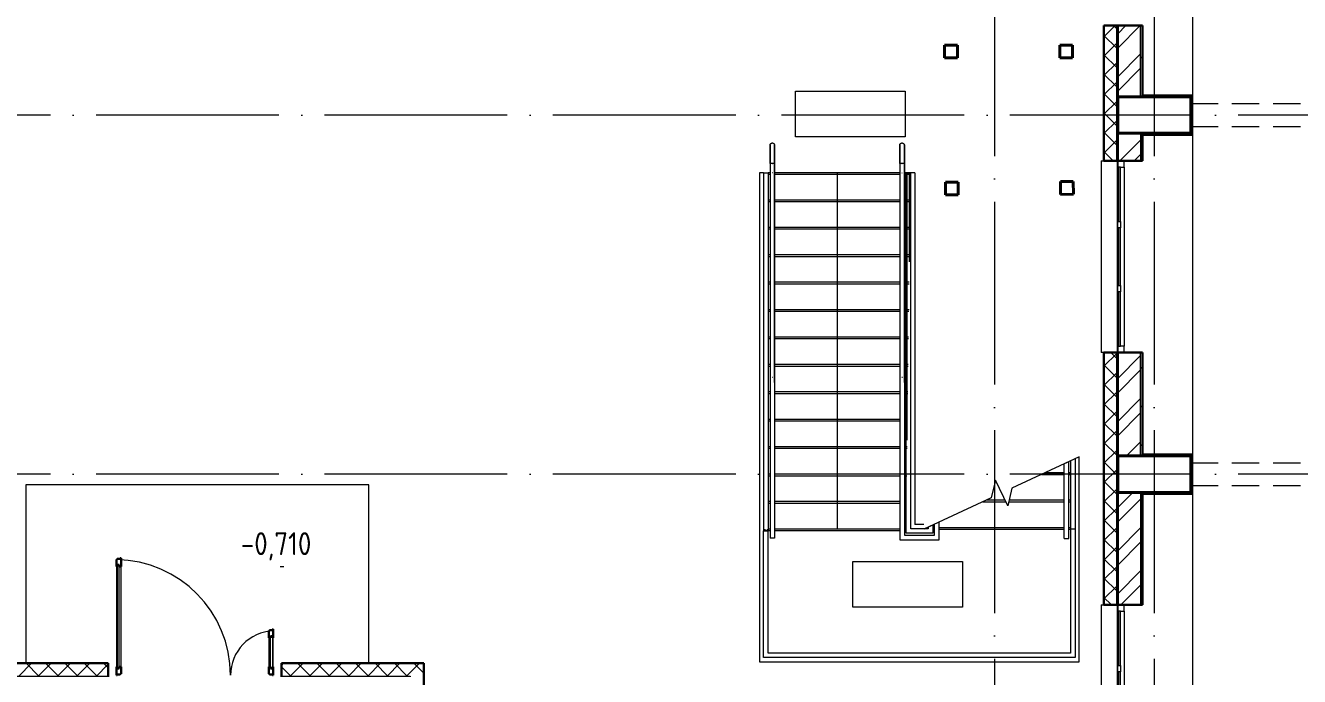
# Model space of a CAD drawing. Header units: millimetres. Extents: x -21010 to 105841, y -18351 to 135084.
# Drawn here: x 7408 to 21352, y 13630 to 20755 of the extents above; entities that cross this region are included whole.
import ezdxf

# ---------------------------------------------------------------- set-up
doc = ezdxf.new("R2010")
doc.units = ezdxf.units.MM
doc.linetypes.add('ADSK_Линия сетки', pattern=[2500, 2000, -250, 0, -250])
doc.linetypes.add('ADSK_Сверху', pattern=[450, 300, -150])
for name, color, linetype, lineweight in [('_ Окна', 7, 'Continuous', 9), ('Двери', 7, 'Continuous', 9), ('Лестницы', 7, 'Continuous', 9), ('Линии', 7, 'Continuous', 9), ('Несущие колонны', 7, 'Continuous', 9), ('Ограждение', 7, 'Continuous', 9), ('Окна', 7, 'Continuous', 9), ('Оси', 7, 'Continuous', 9), ('Отметки', 7, 'Continuous', 9), ('Перекрытие', 7, 'Continuous', 18), ('Стены внутренние', 7, 'Continuous', 18), ('Стены наружные', 7, 'Continuous', 18), ('Стены штриховка', 7, 'Continuous', 13), ('Узлы', 7, 'Continuous', 18)]:
    doc.layers.add(name, color=color, linetype=linetype, lineweight=lineweight)
doc.layers.add('Двери открывание', color=7, linetype='Continuous', lineweight=9, true_color=0xc0c0c0)
doc.styles.add('GOST Common_3', font='GOST_Common.ttf', dxfattribs={"height": 3.5})

# ---------------------------------------------------------------- blocks, each defined once
blk = doc.blocks.new('1 этаж 21082025')
at = {"layer": '_ Окна', "lineweight": 18}
for p, q in [((25100, -24200), (25100, -24270)), ((25170, -24270), (25170, -24200)), ((25100, -24270), (25110, -24270)), ((25130, -24270), (25170, -24270)), ((25110, -26230), (25100, -26230)), ((25100, -26230), (25100, -26300)), ((25170, -26230), (25130, -26230)), ((25170, -26300), (25170, -26230)), ((25100, -29060), (25100, -29130)), ((25100, -29130), (25110, -29130)), ((25130, -29130), (25170, -29130)), ((25170, -29130), (25170, -29060))]:
    blk.add_line(p, q, dxfattribs=at)
at = {"layer": '_ Окна'}
for p, q in [((25130, -24270), (25110, -24270)), ((25110, -24270), (25110, -24865)), ((25130, -24865), (25130, -24270)), ((25110, -24865), (25130, -24865)), ((25130, -24935), (25110, -24935)), ((25110, -24935), (25110, -25565)), ((25130, -25565), (25130, -24935)), ((25110, -25565), (25130, -25565)), ((25130, -25635), (25110, -25635)), ((25110, -25635), (25110, -26230)), ((25130, -26230), (25130, -25635)), ((25110, -26230), (25130, -26230)), ((25130, -29130), (25110, -29130)), ((25110, -29130), (25110, -29725)), ((25130, -29725), (25130, -29130)), ((25110, -29725), (25130, -29725)), ((25130, -29795), (25110, -29795)), ((25110, -29795), (25110, -30425)), ((25130, -30425), (25130, -29795))]:
    blk.add_line(p, q, dxfattribs=at)
at = {"layer": 'Двери', "lineweight": 30}
for p, q in [((14150, -28566), (14142, -28566)), ((14142, -28566), (14142, -28642)), ((14184, -28557), (14150, -28557)), ((14150, -28557), (14150, -28566)), ((14192, -28548), (14184, -28548)), ((14184, -28548), (14184, -28557)), ((14192, -28642), (14192, -28548)), ((14151, -28642), (14142, -28642)), ((14151, -28624), (14151, -28642)), ((14172, -28624), (14151, -28624)), ((14172, -28642), (14172, -28624)), ((14192, -28642), (14172, -28642)), ((15816, -29346), (15808, -29346)), ((15808, -29346), (15808, -29422)), ((15850, -29337), (15816, -29337)), ((15816, -29337), (15816, -29346)), ((15828, -29422), (15828, -29404)), ((15828, -29404), (15849, -29404)), ((15849, -29404), (15849, -29422)), ((15858, -29328), (15850, -29328)), ((15850, -29328), (15850, -29337)), ((15858, -29422), (15858, -29328)), ((15808, -29422), (15828, -29422)), ((15849, -29422), (15858, -29422)), ((14142, -29738), (14142, -29832)), ((14151, -29738), (14142, -29738)), ((14142, -29832), (14150, -29832)), ((14150, -29832), (14150, -29823)), ((14150, -29823), (14184, -29823)), ((14151, -29756), (14151, -29738)), ((14172, -29756), (14151, -29756)), ((14172, -29738), (14172, -29756)), ((14192, -29738), (14172, -29738)), ((14184, -29823), (14184, -29814)), ((14184, -29814), (14192, -29814)), ((14192, -29814), (14192, -29738)), ((15808, -29738), (15808, -29814)), ((15808, -29738), (15828, -29738)), ((15808, -29814), (15816, -29814)), ((15816, -29814), (15816, -29823)), ((15816, -29823), (15850, -29823)), ((15828, -29738), (15828, -29756)), ((15828, -29756), (15849, -29756)), ((15849, -29738), (15858, -29738)), ((15849, -29756), (15849, -29738)), ((15850, -29823), (15850, -29832)), ((15850, -29832), (15858, -29832)), ((15858, -29832), (15858, -29738))]:
    blk.add_line(p, q, dxfattribs=at)
at = {"layer": 'Двери'}
for p, q in [((14142, -28642), (14142, -29738)), ((14151, -28624), (14151, -29756)), ((14172, -28624), (14151, -28624)), ((14172, -29756), (14172, -28624)), ((14192, -29738), (14192, -28642)), ((15828, -29756), (15828, -29404)), ((15828, -29404), (15849, -29404)), ((15849, -29404), (15849, -29756)), ((15808, -29422), (15808, -29738)), ((15858, -29738), (15858, -29422)), ((14151, -29756), (14172, -29756)), ((15849, -29756), (15828, -29756))]:
    blk.add_line(p, q, dxfattribs=at)
at = {"layer": 'Двери открывание'}
for centre, radius, start, end in [((14124, -29832), 1266, 0, 89.1853), ((15876, -29832), 486, 92.1226, 180)]:
    blk.add_arc(centre, radius, start, end, dxfattribs=at)
at = {"layer": 'Лестницы'}
for p, q in [((21225, -24331), (21180, -24331)), ((21180, -24331), (21180, -28555)), ((21295, -24331), (21275, -24331)), ((21295, -24351), (21275, -24351)), ((22715, -24331), (21345, -24331)), ((22715, -24351), (21345, -24351)), ((22830, -24331), (22765, -24331)), ((22830, -24351), (22765, -24351)), ((22880, -24331), (22830, -24331)), ((22830, -24331), (22830, -24631)), ((22880, -24331), (22880, -28183)), ((21295, -24631), (21275, -24631)), ((21295, -24651), (21275, -24651)), ((22715, -24631), (21345, -24631)), ((22715, -24651), (21345, -24651)), ((22830, -24631), (22765, -24631)), ((22830, -24651), (22765, -24651)), ((22830, -24631), (22830, -24721)), ((21295, -24931), (21275, -24931)), ((21295, -24951), (21275, -24951)), ((22715, -24931), (21345, -24931)), ((22715, -24951), (21345, -24951)), ((22827, -24931), (22765, -24931)), ((22827, -24951), (22765, -24951)), ((21295, -25231), (21275, -25231)), ((22715, -25231), (21345, -25231)), ((22823, -25231), (22765, -25231)), ((21295, -25251), (21275, -25251)), ((22715, -25251), (21345, -25251)), ((22823, -25251), (22765, -25251)), ((21295, -25531), (21275, -25531)), ((21295, -25551), (21275, -25551)), ((22715, -25531), (21345, -25531)), ((22715, -25551), (21345, -25551)), ((22819, -25531), (22765, -25531)), ((22819, -25551), (22765, -25551)), ((21295, -25831), (21275, -25831)), ((21295, -25851), (21275, -25851)), ((22715, -25831), (21345, -25831)), ((22715, -25851), (21345, -25851)), ((22816, -25831), (22765, -25831)), ((22815, -25851), (22765, -25851)), ((21295, -26131), (21275, -26131)), ((21295, -26151), (21275, -26151)), ((22715, -26131), (21345, -26131)), ((22715, -26151), (21345, -26151)), ((22812, -26131), (22765, -26131)), ((22811, -26151), (22765, -26151)), ((21295, -26431), (21275, -26431)), ((21295, -26451), (21275, -26451)), ((22715, -26431), (21345, -26431)), ((22715, -26451), (21345, -26451)), ((22808, -26431), (22765, -26431)), ((22807, -26451), (22765, -26451)), ((21295, -26731), (21275, -26731)), ((21295, -26751), (21275, -26751)), ((22715, -26731), (21345, -26731)), ((22715, -26751), (21345, -26751)), ((22804, -26731), (22765, -26731)), ((22804, -26751), (22765, -26751)), ((21295, -27031), (21275, -27031)), ((22715, -27031), (21345, -27031)), ((22800, -27031), (22765, -27031)), ((21295, -27051), (21275, -27051)), ((22715, -27051), (21345, -27051)), ((22800, -27051), (22765, -27051)), ((21295, -27331), (21275, -27331)), ((21295, -27351), (21275, -27351)), ((22715, -27331), (21345, -27331)), ((22715, -27351), (21345, -27351)), ((22796, -27331), (22765, -27331)), ((22796, -27351), (22765, -27351)), ((24680, -27440), (23943, -27784)), ((24680, -28209), (24680, -27440)), ((21295, -27631), (21275, -27631)), ((21295, -27651), (21275, -27651)), ((22715, -27631), (21345, -27631)), ((22715, -27651), (21345, -27651)), ((22793, -27631), (22765, -27631)), ((22792, -27651), (22765, -27651)), ((23764, -27695), (23717, -27890)), ((23896, -27978), (23764, -27695)), ((24267, -27633), (24515, -27633)), ((24309, -27613), (24515, -27613)), ((24565, -27613), (24585, -27613)), ((24565, -27633), (24585, -27633)), ((23943, -27784), (23896, -27978)), ((21295, -27931), (21275, -27931)), ((21295, -27951), (21275, -27951)), ((22715, -27931), (21345, -27931)), ((22715, -27951), (21345, -27951)), ((22789, -27931), (22765, -27931)), ((22789, -27951), (22765, -27951)), ((23717, -27890), (22980, -28233)), ((23623, -27933), (23875, -27933)), ((23666, -27913), (23865, -27913)), ((23907, -27933), (24515, -27933)), ((23912, -27913), (24515, -27913)), ((24565, -27913), (24585, -27913)), ((24565, -27933), (24585, -27933)), ((21230, -28231), (21230, -28251)), ((21295, -28231), (21275, -28231)), ((21295, -28251), (21275, -28251)), ((22715, -28231), (21345, -28231)), ((22715, -28251), (21345, -28251)), ((22786, -28231), (22765, -28231)), ((22785, -28251), (22765, -28251)), ((22980, -28183), (22880, -28183)), ((23075, -28213), (23095, -28213)), ((23075, -28233), (23095, -28233)), ((23145, -28213), (24515, -28213)), ((23145, -28233), (24515, -28233)), ((24565, -28213), (24585, -28213)), ((24565, -28233), (24585, -28233)), ((24680, -29683), (24680, -28209)), ((21180, -28555), (21180, -29683)), ((21180, -29683), (24680, -29683))]:
    blk.add_line(p, q, dxfattribs=at)
at = {"layer": 'Линии'}
for p, q in [((21574, -23438), (22774, -23438)), ((21574, -23938), (21574, -23438)), ((22774, -23438), (22774, -23938)), ((22774, -23938), (21574, -23938)), ((22203, -28585), (23403, -28585)), ((22203, -29085), (22203, -28585)), ((23403, -28585), (23403, -29085)), ((23403, -29085), (22203, -29085))]:
    blk.add_line(p, q, dxfattribs=at)
at = {"layer": 'Линии', "linetype": 'ADSK_Сверху'}
for p, q in [((25900, -23575), (27650, -23575)), ((25900, -23825), (27650, -23825)), ((25900, -27505), (27650, -27505)), ((25900, -27755), (27650, -27755))]:
    blk.add_line(p, q, dxfattribs=at)
at = {"layer": 'Несущие колонны', "lineweight": 40}
for p, q in [((23206, -23075), (23206, -22935)), ((23206, -22935), (23346, -22935)), ((23346, -22935), (23206, -22935)), ((23206, -22935), (23206, -23075)), ((23346, -22935), (23346, -23075)), ((23346, -23075), (23346, -22935)), ((24466, -23075), (24466, -22935)), ((24466, -22935), (24606, -22935)), ((24606, -22935), (24466, -22935)), ((24466, -22935), (24466, -23075)), ((24606, -22935), (24606, -23075)), ((24606, -23075), (24606, -22935)), ((23346, -23075), (23206, -23075)), ((23206, -23075), (23346, -23075)), ((24606, -23075), (24466, -23075)), ((24466, -23075), (24606, -23075)), ((25100, -23500), (25900, -23500)), ((25100, -23900), (25100, -23500)), ((25100, -23500), (25100, -23900)), ((25900, -23500), (25350, -23500)), ((25900, -23500), (25900, -23900)), ((25900, -23900), (25900, -23500)), ((25900, -23900), (25100, -23900)), ((25350, -23900), (25900, -23900)), ((23215, -24574), (23214, -24434)), ((23214, -24434), (23354, -24434)), ((23354, -24434), (23214, -24434)), ((23214, -24434), (23215, -24574)), ((23354, -24434), (23355, -24574)), ((23355, -24574), (23354, -24434)), ((24474, -24428), (24614, -24427)), ((24614, -24427), (24474, -24428)), ((24475, -24568), (24474, -24428)), ((24474, -24428), (24475, -24568)), ((24614, -24427), (24615, -24567)), ((24615, -24567), (24614, -24427)), ((23355, -24574), (23215, -24574)), ((23215, -24574), (23355, -24574)), ((24615, -24567), (24475, -24568)), ((24475, -24568), (24615, -24567)), ((25100, -27430), (25900, -27430)), ((25100, -27830), (25100, -27430)), ((25100, -27430), (25100, -27830)), ((25900, -27430), (25350, -27430)), ((25900, -27430), (25900, -27830)), ((25900, -27830), (25900, -27430)), ((25900, -27830), (25100, -27830)), ((25350, -27830), (25900, -27830))]:
    blk.add_line(p, q, dxfattribs=at)
at = {"layer": 'Несущие колонны'}
for p, q in [((25350, -23500), (25100, -23500)), ((25100, -23900), (25350, -23900)), ((25350, -27430), (25100, -27430)), ((25100, -27830), (25350, -27830))]:
    blk.add_line(p, q, dxfattribs=at)
at = {"layer": 'Ограждение'}
for p, q in [((25920, -19885), (25920, -23485)), ((25920, -23485), (25915, -23485)), ((25915, -23915), (25920, -23915)), ((25920, -23915), (25920, -27415)), ((21295, -24026), (21296, -24025)), ((21295, -24027), (21295, -24026)), ((21295, -24028), (21295, -24027)), ((21295, -24029), (21295, -24028)), ((21295, -24030), (21295, -24029)), ((21295, -24031), (21295, -24030)), ((21295, -24032), (21295, -24031)), ((21295, -24031), (21295, -24031)), ((21295, -24031), (21295, -24031)), ((21295, -24031), (21295, -24031)), ((21295, -24031), (21295, -24032)), ((21295, -24033), (21295, -24032)), ((21295, -24032), (21295, -24032)), ((21295, -24032), (21295, -24034)), ((21295, -24034), (21295, -24033)), ((21295, -24035), (21295, -24034)), ((21295, -24034), (21295, -24035)), ((21295, -24037), (21295, -24035)), ((21295, -24035), (21295, -24037)), ((21295, -24039), (21295, -24037)), ((21295, -24037), (21295, -24039)), ((21295, -24042), (21295, -24039)), ((21295, -24039), (21295, -24041)), ((21295, -24041), (21295, -24044)), ((21295, -24045), (21295, -24042)), ((21295, -24044), (21295, -24047)), ((21295, -24048), (21295, -24045)), ((21295, -24047), (21295, -24050)), ((21295, -24051), (21295, -24048)), ((21295, -24050), (21295, -24054)), ((21295, -24055), (21295, -24051)), ((21295, -24054), (21295, -24057)), ((21295, -24059), (21295, -24055)), ((21295, -24057), (21295, -24062)), ((21295, -24063), (21295, -24059)), ((21295, -24062), (21295, -24066)), ((21295, -24067), (21295, -24063)), ((21295, -24066), (21295, -24071)), ((21295, -24072), (21295, -24067)), ((21295, -24071), (21295, -24075)), ((21295, -24077), (21295, -24072)), ((21295, -24075), (21295, -24081)), ((21295, -24082), (21295, -24077)), ((21295, -24081), (21295, -24086)), ((21295, -24088), (21295, -24082)), ((21295, -24086), (21295, -24092)), ((21295, -24093), (21295, -24088)), ((21295, -24092), (21295, -24098)), ((21295, -24099), (21295, -24093)), ((21295, -24098), (21295, -24104)), ((21295, -24105), (21295, -24099)), ((21295, -24104), (21295, -24110)), ((21295, -24112), (21295, -24105)), ((21295, -24110), (21295, -24116)), ((21295, -24118), (21295, -24112)), ((21295, -24116), (21295, -24123)), ((21295, -24125), (21295, -24118)), ((21296, -24022), (21297, -24021)), ((21296, -24023), (21296, -24022)), ((21296, -24024), (21296, -24023)), ((21296, -24025), (21296, -24024)), ((21297, -24020), (21298, -24019)), ((21297, -24021), (21297, -24020)), ((21298, -24019), (21299, -24018)), ((21298, -24019), (21298, -24019)), ((21299, -24017), (21300, -24016)), ((21299, -24018), (21299, -24017)), ((21300, -24016), (21300, -24015)), ((21300, -24015), (21301, -24015)), ((21301, -24015), (21302, -24014)), ((21302, -24013), (21303, -24012)), ((21302, -24014), (21302, -24013)), ((21303, -24012), (21304, -24012)), ((21304, -24012), (21305, -24011)), ((21305, -24011), (21306, -24010)), ((21305, -24011), (21305, -24011)), ((21306, -24010), (21307, -24009)), ((21307, -24009), (21308, -24009)), ((21308, -24009), (21309, -24008)), ((21309, -24008), (21310, -24008)), ((21310, -24008), (21311, -24008)), ((21311, -24008), (21312, -24007)), ((21312, -24007), (21313, -24007)), ((21313, -24007), (21314, -24007)), ((21314, -24007), (21315, -24007)), ((21315, -24007), (21316, -24006)), ((21316, -24006), (21317, -24006)), ((21317, -24006), (21318, -24006)), ((21318, -24006), (21319, -24006)), ((21319, -24006), (21320, -24006)), ((21320, -24006), (21320, -24006)), ((21320, -24006), (21321, -24006)), ((21321, -24006), (21322, -24006)), ((21322, -24006), (21323, -24006)), ((21323, -24006), (21324, -24006)), ((21324, -24006), (21325, -24006)), ((21325, -24006), (21326, -24007)), ((21326, -24007), (21327, -24007)), ((21327, -24007), (21328, -24007)), ((21328, -24007), (21329, -24008)), ((21329, -24008), (21330, -24008)), ((21330, -24008), (21330, -24008)), ((21330, -24008), (21331, -24009)), ((21331, -24009), (21332, -24009)), ((21332, -24009), (21333, -24010)), ((21333, -24010), (21334, -24010)), ((21334, -24010), (21335, -24011)), ((21335, -24011), (21336, -24012)), ((21336, -24012), (21336, -24012)), ((21336, -24012), (21337, -24013)), ((21337, -24013), (21338, -24014)), ((21338, -24014), (21338, -24014)), ((21338, -24014), (21339, -24015)), ((21339, -24015), (21340, -24016)), ((21340, -24016), (21340, -24017)), ((21340, -24017), (21341, -24017)), ((21341, -24017), (21341, -24018)), ((21341, -24018), (21342, -24019)), ((21342, -24019), (21342, -24020)), ((21342, -24020), (21343, -24021)), ((21343, -24021), (21343, -24022)), ((21343, -24022), (21343, -24023)), ((21343, -24023), (21344, -24024)), ((21344, -24024), (21344, -24025)), ((21344, -24025), (21344, -24026)), ((21344, -24026), (21344, -24027)), ((21344, -24027), (21345, -24028)), ((21345, -24028), (21345, -24029)), ((21345, -24029), (21345, -24030)), ((21345, -24030), (21345, -24031)), ((21345, -24031), (21345, -24031)), ((21345, -24032), (21345, -24031)), ((21345, -24031), (21345, -24031)), ((21345, -24031), (21345, -24031)), ((21345, -24031), (21345, -24031)), ((21345, -24031), (21345, -24032)), ((21345, -24033), (21345, -24032)), ((21345, -24032), (21345, -24032)), ((21345, -24032), (21345, -24034)), ((21345, -24034), (21345, -24033)), ((21345, -24035), (21345, -24034)), ((21345, -24034), (21345, -24035)), ((21345, -24037), (21345, -24035)), ((21345, -24035), (21345, -24037)), ((21345, -24039), (21345, -24037)), ((21345, -24037), (21345, -24039)), ((21345, -24042), (21345, -24039)), ((21345, -24039), (21345, -24041)), ((21345, -24041), (21345, -24044)), ((21345, -24045), (21345, -24042)), ((21345, -24044), (21345, -24047)), ((21345, -24048), (21345, -24045)), ((21345, -24047), (21345, -24050)), ((21345, -24051), (21345, -24048)), ((21345, -24050), (21345, -24054)), ((21345, -24055), (21345, -24051)), ((21345, -24054), (21345, -24057)), ((21345, -24059), (21345, -24055)), ((21345, -24057), (21345, -24062)), ((21345, -24063), (21345, -24059)), ((21345, -24062), (21345, -24066)), ((21345, -24067), (21345, -24063)), ((21345, -24066), (21345, -24071)), ((21345, -24072), (21345, -24067)), ((21345, -24071), (21345, -24075)), ((21345, -24077), (21345, -24072)), ((21345, -24075), (21345, -24081)), ((21345, -24082), (21345, -24077)), ((21345, -24081), (21345, -24086)), ((21345, -24088), (21345, -24082)), ((21345, -24086), (21345, -24092)), ((21345, -24093), (21345, -24088)), ((21345, -24092), (21345, -24098)), ((21345, -24099), (21345, -24093)), ((21345, -24098), (21345, -24104)), ((21345, -24105), (21345, -24099)), ((21345, -24104), (21345, -24110)), ((21345, -24112), (21345, -24105)), ((21345, -24110), (21345, -24116)), ((21345, -24118), (21345, -24112)), ((21345, -24116), (21345, -24123)), ((21345, -24125), (21345, -24118)), ((22715, -24026), (22716, -24025)), ((22715, -24027), (22715, -24026)), ((22715, -24028), (22715, -24027)), ((22715, -24029), (22715, -24028)), ((22715, -24030), (22715, -24029)), ((22715, -24031), (22715, -24030)), ((22715, -24032), (22715, -24031)), ((22715, -24031), (22715, -24031)), ((22715, -24031), (22715, -24031)), ((22715, -24031), (22715, -24031)), ((22715, -24031), (22715, -24032)), ((22715, -24033), (22715, -24032)), ((22715, -24032), (22715, -24032)), ((22715, -24032), (22715, -24034)), ((22715, -24034), (22715, -24033)), ((22715, -24035), (22715, -24034)), ((22715, -24034), (22715, -24035)), ((22715, -24037), (22715, -24035)), ((22715, -24035), (22715, -24037)), ((22715, -24039), (22715, -24037)), ((22715, -24037), (22715, -24039)), ((22715, -24042), (22715, -24039)), ((22715, -24039), (22715, -24041)), ((22715, -24041), (22715, -24044)), ((22715, -24045), (22715, -24042)), ((22715, -24044), (22715, -24047)), ((22715, -24048), (22715, -24045)), ((22715, -24047), (22715, -24050)), ((22715, -24051), (22715, -24048)), ((22715, -24050), (22715, -24054)), ((22715, -24055), (22715, -24051)), ((22715, -24054), (22715, -24057)), ((22715, -24059), (22715, -24055)), ((22715, -24057), (22715, -24062)), ((22715, -24063), (22715, -24059)), ((22715, -24062), (22715, -24066)), ((22715, -24067), (22715, -24063)), ((22715, -24066), (22715, -24071)), ((22715, -24072), (22715, -24067)), ((22715, -24071), (22715, -24075)), ((22715, -24077), (22715, -24072)), ((22715, -24075), (22715, -24081)), ((22715, -24082), (22715, -24077)), ((22715, -24081), (22715, -24086)), ((22715, -24088), (22715, -24082)), ((22715, -24086), (22715, -24092)), ((22715, -24093), (22715, -24088)), ((22715, -24092), (22715, -24098)), ((22715, -24099), (22715, -24093)), ((22715, -24098), (22715, -24104)), ((22715, -24105), (22715, -24099)), ((22715, -24104), (22715, -24110)), ((22715, -24112), (22715, -24105)), ((22715, -24110), (22715, -24116)), ((22715, -24118), (22715, -24112)), ((22715, -24116), (22715, -24123)), ((22715, -24125), (22715, -24118)), ((22716, -24022), (22717, -24021)), ((22716, -24023), (22716, -24022)), ((22716, -24024), (22716, -24023)), ((22716, -24025), (22716, -24024)), ((22717, -24020), (22718, -24019)), ((22717, -24021), (22717, -24020)), ((22718, -24019), (22719, -24018)), ((22718, -24019), (22718, -24019)), ((22719, -24017), (22720, -24016)), ((22719, -24018), (22719, -24017)), ((22720, -24016), (22720, -24015)), ((22720, -24015), (22721, -24015)), ((22721, -24015), (22722, -24014)), ((22722, -24013), (22723, -24012)), ((22722, -24014), (22722, -24013)), ((22723, -24012), (22724, -24012)), ((22724, -24012), (22725, -24011)), ((22725, -24011), (22726, -24010)), ((22725, -24011), (22725, -24011)), ((22726, -24010), (22727, -24009)), ((22727, -24009), (22728, -24009)), ((22728, -24009), (22729, -24008)), ((22729, -24008), (22730, -24008)), ((22730, -24008), (22731, -24008)), ((22731, -24008), (22732, -24007)), ((22732, -24007), (22733, -24007)), ((22733, -24007), (22734, -24007)), ((22734, -24007), (22735, -24007)), ((22735, -24007), (22736, -24006)), ((22736, -24006), (22737, -24006)), ((22737, -24006), (22738, -24006)), ((22738, -24006), (22739, -24006)), ((22739, -24006), (22740, -24006)), ((22740, -24006), (22740, -24006)), ((22740, -24006), (22741, -24006)), ((22741, -24006), (22742, -24006)), ((22742, -24006), (22743, -24006)), ((22743, -24006), (22744, -24006)), ((22744, -24006), (22745, -24006)), ((22745, -24006), (22746, -24007)), ((22746, -24007), (22747, -24007)), ((22747, -24007), (22748, -24007)), ((22748, -24007), (22749, -24008)), ((22749, -24008), (22750, -24008)), ((22750, -24008), (22750, -24008)), ((22750, -24008), (22751, -24009)), ((22751, -24009), (22752, -24009)), ((22752, -24009), (22753, -24010)), ((22753, -24010), (22754, -24010)), ((22754, -24010), (22755, -24011)), ((22755, -24011), (22756, -24012)), ((22756, -24012), (22756, -24012)), ((22756, -24012), (22757, -24013)), ((22757, -24013), (22758, -24014)), ((22758, -24014), (22758, -24014)), ((22758, -24014), (22759, -24015)), ((22759, -24015), (22760, -24016)), ((22760, -24016), (22760, -24017)), ((22760, -24017), (22761, -24017)), ((22761, -24017), (22761, -24018)), ((22761, -24018), (22762, -24019)), ((22762, -24019), (22762, -24020)), ((22762, -24020), (22763, -24021)), ((22763, -24021), (22763, -24022)), ((22763, -24022), (22763, -24023)), ((22763, -24023), (22764, -24024)), ((22764, -24024), (22764, -24025)), ((22764, -24025), (22764, -24026)), ((22764, -24026), (22764, -24027)), ((22764, -24027), (22765, -24028)), ((22765, -24028), (22765, -24029)), ((22765, -24029), (22765, -24030)), ((22765, -24030), (22765, -24031)), ((22765, -24031), (22765, -24031)), ((22765, -24032), (22765, -24031)), ((22765, -24031), (22765, -24031)), ((22765, -24031), (22765, -24031)), ((22765, -24031), (22765, -24031)), ((22765, -24031), (22765, -24032)), ((22765, -24033), (22765, -24032)), ((22765, -24032), (22765, -24032)), ((22765, -24032), (22765, -24034)), ((22765, -24034), (22765, -24033)), ((22765, -24035), (22765, -24034)), ((22765, -24034), (22765, -24035)), ((22765, -24037), (22765, -24035)), ((22765, -24035), (22765, -24037)), ((22765, -24039), (22765, -24037)), ((22765, -24037), (22765, -24039)), ((22765, -24042), (22765, -24039)), ((22765, -24039), (22765, -24041)), ((22765, -24041), (22765, -24044)), ((22765, -24045), (22765, -24042)), ((22765, -24044), (22765, -24047)), ((22765, -24048), (22765, -24045)), ((22765, -24047), (22765, -24050)), ((22765, -24051), (22765, -24048)), ((22765, -24050), (22765, -24054)), ((22765, -24055), (22765, -24051)), ((22765, -24054), (22765, -24057)), ((22765, -24059), (22765, -24055)), ((22765, -24057), (22765, -24062)), ((22765, -24063), (22765, -24059)), ((22765, -24062), (22765, -24066)), ((22765, -24067), (22765, -24063)), ((22765, -24066), (22765, -24071)), ((22765, -24072), (22765, -24067)), ((22765, -24071), (22765, -24075)), ((22765, -24077), (22765, -24072)), ((22765, -24075), (22765, -24081)), ((22765, -24082), (22765, -24077)), ((22765, -24081), (22765, -24086)), ((22765, -24088), (22765, -24082)), ((22765, -24086), (22765, -24092)), ((22765, -24093), (22765, -24088)), ((22765, -24092), (22765, -24098)), ((22765, -24099), (22765, -24093)), ((22765, -24098), (22765, -24104)), ((22765, -24105), (22765, -24099)), ((22765, -24104), (22765, -24110)), ((22765, -24112), (22765, -24105)), ((22765, -24110), (22765, -24116)), ((22765, -24118), (22765, -24112)), ((22765, -24116), (22765, -24123)), ((22765, -24125), (22765, -24118)), ((21295, -24123), (21295, -24130)), ((21295, -24132), (21295, -24125)), ((21295, -24130), (21295, -24137)), ((21295, -24139), (21295, -24132)), ((21295, -24137), (21295, -24144)), ((21295, -24146), (21295, -24139)), ((21295, -24144), (21295, -24151)), ((21295, -24153), (21295, -24146)), ((21295, -24151), (21295, -24159)), ((21295, -24161), (21295, -24153)), ((21295, -24159), (21295, -24166)), ((21295, -24168), (21295, -24161)), ((21295, -24166), (21295, -24174)), ((21295, -24176), (21295, -24168)), ((21295, -24174), (21295, -24181)), ((21295, -24183), (21295, -24176)), ((21295, -24181), (21295, -24189)), ((21295, -24191), (21295, -24183)), ((21295, -24189), (21295, -24197)), ((21295, -24199), (21295, -24191)), ((21295, -24197), (21295, -24205)), ((21295, -24207), (21295, -24199)), ((21295, -24205), (21295, -24213)), ((21295, -24215), (21295, -24207)), ((21295, -24213), (21295, -24221)), ((21295, -24223), (21295, -24215)), ((21295, -24221), (21295, -24229)), ((21295, -24231), (21295, -24223)), ((21295, -24229), (21295, -24231)), ((21295, -24231), (21295, -24332)), ((21345, -24231), (21295, -24231)), ((21295, -24231), (21295, -24331)), ((21322, -24231), (21317, -24231)), ((21317, -24231), (21320, -24231)), ((21320, -24231), (21322, -24231)), ((21345, -24123), (21345, -24130)), ((21345, -24132), (21345, -24125)), ((21345, -24130), (21345, -24137)), ((21345, -24139), (21345, -24132)), ((21345, -24137), (21345, -24144)), ((21345, -24146), (21345, -24139)), ((21345, -24144), (21345, -24151)), ((21345, -24153), (21345, -24146)), ((21345, -24151), (21345, -24159)), ((21345, -24161), (21345, -24153)), ((21345, -24159), (21345, -24166)), ((21345, -24168), (21345, -24161)), ((21345, -24166), (21345, -24174)), ((21345, -24176), (21345, -24168)), ((21345, -24174), (21345, -24181)), ((21345, -24183), (21345, -24176)), ((21345, -24181), (21345, -24189)), ((21345, -24191), (21345, -24183)), ((21345, -24189), (21345, -24197)), ((21345, -24199), (21345, -24191)), ((21345, -24197), (21345, -24205)), ((21345, -24207), (21345, -24199)), ((21345, -24205), (21345, -24213)), ((21345, -24215), (21345, -24207)), ((21345, -24213), (21345, -24221)), ((21345, -24223), (21345, -24215)), ((21345, -24221), (21345, -24229)), ((21345, -24231), (21345, -24223)), ((21345, -24229), (21345, -24231)), ((21345, -24332), (21345, -24231)), ((21345, -24231), (21345, -24331)), ((22715, -24123), (22715, -24130)), ((22715, -24132), (22715, -24125)), ((22715, -24130), (22715, -24137)), ((22715, -24139), (22715, -24132)), ((22715, -24137), (22715, -24144)), ((22715, -24146), (22715, -24139)), ((22715, -24144), (22715, -24151)), ((22715, -24153), (22715, -24146)), ((22715, -24151), (22715, -24159)), ((22715, -24161), (22715, -24153)), ((22715, -24159), (22715, -24166)), ((22715, -24168), (22715, -24161)), ((22715, -24166), (22715, -24174)), ((22715, -24176), (22715, -24168)), ((22715, -24174), (22715, -24181)), ((22715, -24183), (22715, -24176)), ((22715, -24181), (22715, -24189)), ((22715, -24191), (22715, -24183)), ((22715, -24189), (22715, -24197)), ((22715, -24199), (22715, -24191)), ((22715, -24197), (22715, -24205)), ((22715, -24207), (22715, -24199)), ((22715, -24205), (22715, -24213)), ((22715, -24215), (22715, -24207)), ((22715, -24213), (22715, -24221)), ((22715, -24223), (22715, -24215)), ((22715, -24221), (22715, -24229)), ((22715, -24231), (22715, -24223)), ((22715, -24229), (22715, -24231)), ((22715, -24231), (22715, -24332)), ((22765, -24231), (22715, -24231)), ((22715, -24231), (22715, -24331)), ((22742, -24231), (22737, -24231)), ((22737, -24231), (22740, -24231)), ((22740, -24231), (22742, -24231)), ((22765, -24123), (22765, -24130)), ((22765, -24132), (22765, -24125)), ((22765, -24130), (22765, -24137)), ((22765, -24139), (22765, -24132)), ((22765, -24137), (22765, -24144)), ((22765, -24146), (22765, -24139)), ((22765, -24144), (22765, -24151)), ((22765, -24153), (22765, -24146)), ((22765, -24151), (22765, -24159)), ((22765, -24161), (22765, -24153)), ((22765, -24159), (22765, -24166)), ((22765, -24168), (22765, -24161)), ((22765, -24166), (22765, -24174)), ((22765, -24176), (22765, -24168)), ((22765, -24174), (22765, -24181)), ((22765, -24183), (22765, -24176)), ((22765, -24181), (22765, -24189)), ((22765, -24191), (22765, -24183)), ((22765, -24189), (22765, -24197)), ((22765, -24199), (22765, -24191)), ((22765, -24197), (22765, -24205)), ((22765, -24207), (22765, -24199)), ((22765, -24205), (22765, -24213)), ((22765, -24215), (22765, -24207)), ((22765, -24213), (22765, -24221)), ((22765, -24223), (22765, -24215)), ((22765, -24221), (22765, -24229)), ((22765, -24231), (22765, -24223)), ((22765, -24229), (22765, -24231)), ((22765, -24332), (22765, -24231)), ((22765, -24231), (22765, -24331)), ((21225, -24331), (21275, -24331)), ((21225, -24331), (21225, -28231)), ((21275, -24331), (21275, -28231)), ((21295, -24331), (21295, -28231)), ((21295, -24337), (21295, -26627)), ((21345, -24331), (21345, -28231)), ((21345, -26627), (21345, -24337)), ((22715, -24331), (22715, -28231)), ((22715, -24337), (22715, -26627)), ((22765, -24331), (22765, -28231)), ((22765, -26627), (22765, -24337)), ((22785, -24331), (22835, -24331)), ((22785, -28231), (22785, -24331)), ((22797, -24331), (22822, -24331)), ((22797, -27257), (22797, -24331)), ((22822, -25305), (22822, -24331)), ((22835, -28228), (22835, -24331)), ((21320, -26571), (21317, -26571)), ((21323, -26571), (21320, -26571)), ((22740, -26571), (22737, -26571)), ((22743, -26571), (22740, -26571)), ((24635, -27461), (24585, -27485)), ((24635, -27461), (24585, -27485)), ((24635, -27461), (24635, -28233)), ((25920, -27415), (25915, -27415)), ((24565, -27494), (24515, -27517)), ((24515, -28233), (24515, -27517)), ((24565, -28233), (24565, -27494)), ((24585, -27485), (24585, -28233)), ((25915, -27845), (25920, -27845)), ((25920, -27845), (25920, -31235)), ((23145, -28156), (23095, -28179)), ((23145, -28198), (23145, -28156)), ((21225, -28231), (21225, -28251)), ((21225, -28251), (21275, -28251)), ((21225, -29638), (21225, -28251)), ((21275, -28251), (21225, -28251)), ((21237, -28231), (21237, -28251)), ((21262, -28231), (21262, -28251)), ((21275, -28231), (21275, -28251)), ((21275, -29588), (21275, -28251)), ((21295, -28231), (21295, -28331)), ((21345, -28231), (21345, -28331)), ((22715, -28231), (22715, -28348)), ((22765, -28231), (22765, -28298)), ((22765, -28298), (22994, -28298)), ((22785, -28278), (22785, -28231)), ((23075, -28278), (22785, -28278)), ((23025, -28228), (22835, -28228)), ((22994, -28298), (23095, -28298)), ((23075, -28189), (23025, -28212)), ((23075, -28189), (23025, -28212)), ((23025, -28212), (23025, -28228)), ((23075, -28189), (23075, -28278)), ((23095, -28198), (23095, -28179)), ((23095, -28298), (23095, -28198)), ((23145, -28348), (23145, -28198)), ((24515, -28333), (24515, -28233)), ((24565, -28333), (24565, -28233)), ((24585, -28233), (24585, -29588)), ((24635, -28233), (24585, -28233)), ((24635, -28233), (24635, -29638)), ((21345, -28331), (21295, -28331)), ((22715, -28348), (22994, -28348)), ((22994, -28348), (23145, -28348)), ((24515, -28333), (24565, -28333)), ((24635, -29638), (21225, -29638)), ((24585, -29588), (21275, -29588))]:
    blk.add_line(p, q, dxfattribs=at)
for points in [[(21322, -24331), (21321, -24331), (21320, -24331), (21318, -24331), (21318, -24331)], [(22738, -24331), (22738, -24331), (22740, -24331), (22741, -24331), (22742, -24331)]]:
    blk.add_open_spline(points, degree=3, dxfattribs=at)
at = {"layer": 'Окна'}
for p, q in [((24920, -24200), (24950, -24200)), ((24920, -24200), (24920, -26300)), ((25099, -26300), (25099, -24200)), ((25100, -26230), (25100, -24270)), ((25170, -24270), (25170, -26230)), ((25130, -24865), (25130, -24935)), ((25130, -25565), (25130, -25635)), ((24950, -26300), (24920, -26300)), ((24920, -29060), (24950, -29060)), ((24920, -29060), (24920, -31160)), ((25099, -31160), (25099, -29060)), ((25100, -31090), (25100, -29130)), ((25170, -29130), (25170, -31090)), ((25130, -29725), (25130, -29795))]:
    blk.add_line(p, q, dxfattribs=at)
at = {"layer": 'Оси', "linetype": 'ADSK_Линия сетки'}
for p, q in [((23750, 5351), (23750, -60626)), ((25500, 5351), (25500, -60626)), ((28420, -23700), (-14072, -23700)), ((28420, -27630), (-14072, -27630))]:
    blk.add_line(p, q, dxfattribs=at)
at = {"layer": 'Отметки', "lineweight": 20}
blk.add_line((15973, -28643), (15934, -28643), dxfattribs=at)
at = {"layer": 'Перекрытие', "color": 49, "true_color": 0x464646}
for p, q in [((16905, -27748), (13150, -27748)), ((13150, -27748), (13150, -29698)), ((16905, -29698), (16905, -27748))]:
    blk.add_line(p, q, dxfattribs=at)
at = {"layer": 'Стены внутренние', "lineweight": 30}
for p, q in [((24948, -22720), (24948, -24200)), ((25090, -22720), (24948, -22720)), ((24948, -24200), (25090, -24200)), ((24948, -26300), (24948, -29060)), ((25090, -26300), (24948, -26300)), ((24948, -29060), (25090, -29060)), ((14050, -29698), (12493, -29698)), ((14050, -29840), (14050, -29698)), ((17507, -29698), (15950, -29698)), ((15950, -29698), (15950, -29840)), ((17507, -31450), (17507, -29698))]:
    blk.add_line(p, q, dxfattribs=at)
at = {"layer": 'Стены внутренние', "linetype": 'Continuous', "lineweight": 9}
for p, q in [((24950, -22843), (25071, -22722)), ((25007, -22722), (25006, -22720)), ((25090, -22757), (25055, -22722)), ((25090, -22969), (24950, -22829)), ((24950, -23055), (25090, -22915)), ((25090, -23181), (24950, -23041)), ((24950, -23267), (25090, -23127)), ((25090, -23393), (24950, -23253)), ((24950, -23479), (25090, -23339)), ((25090, -23605), (24950, -23465)), ((24950, -23691), (25090, -23551)), ((25090, -23817), (24950, -23677)), ((24950, -23904), (25090, -23764)), ((25090, -24029), (24950, -23889)), ((24950, -24116), (25090, -23976)), ((25047, -24198), (24950, -24101)), ((24949, -24180), (24948, -24182)), ((25080, -24198), (25090, -24188)), ((24950, -26449), (25090, -26309)), ((25090, -26363), (25029, -26302)), ((25090, -26575), (24950, -26435)), ((24950, -26661), (25090, -26521)), ((25090, -26787), (24950, -26647)), ((24950, -26873), (25090, -26733)), ((25090, -26999), (24950, -26859)), ((24950, -27024), (24948, -27027)), ((24950, -27086), (25090, -26946)), ((25090, -27211), (24950, -27071)), ((24950, -27298), (25090, -27158)), ((25090, -27423), (24950, -27283)), ((24950, -27510), (25090, -27370)), ((25090, -27636), (24950, -27496)), ((24950, -27722), (25090, -27582)), ((24950, -27703), (24948, -27699)), ((25090, -27848), (24950, -27708)), ((24950, -27836), (24948, -27840)), ((24950, -27934), (25090, -27794)), ((25090, -28060), (24950, -27920)), ((24950, -28146), (25090, -28006)), ((25090, -28272), (24950, -28132)), ((24950, -28358), (25090, -28218)), ((25090, -28484), (24950, -28344)), ((24950, -28571), (25090, -28431)), ((25090, -28696), (24950, -28556)), ((24950, -28783), (25090, -28643)), ((25090, -28908), (24950, -28768)), ((24950, -28995), (25090, -28855)), ((25027, -29058), (24950, -28981)), ((13550, -29700), (13549, -29698)), ((16014, -29700), (16013, -29698)), ((16602, -29698), (16600, -29700)), ((17422, -29700), (17421, -29698)), ((17423, -29698), (17422, -29700)), ((13074, -29840), (13214, -29700)), ((13294, -29840), (13154, -29700)), ((13286, -29840), (13426, -29700)), ((13506, -29840), (13366, -29700)), ((13498, -29840), (13638, -29700)), ((13718, -29840), (13578, -29700)), ((13710, -29840), (13850, -29700)), ((13930, -29840), (13790, -29700)), ((13922, -29840), (14048, -29714)), ((14048, -29746), (14002, -29700)), ((14048, -29707), (14050, -29707)), ((15952, -29720), (15972, -29700)), ((16051, -29840), (15952, -29741)), ((16044, -29840), (16184, -29700)), ((16264, -29840), (16124, -29700)), ((16256, -29840), (16396, -29700)), ((16476, -29840), (16336, -29700)), ((16468, -29840), (16608, -29700)), ((16688, -29840), (16548, -29700)), ((16680, -29840), (16820, -29700)), ((16900, -29840), (16760, -29700)), ((16892, -29840), (17032, -29700)), ((17112, -29840), (16972, -29700)), ((17104, -29840), (17244, -29700)), ((17324, -29840), (17184, -29700)), ((17317, -29840), (17355, -29802)), ((17355, -29802), (17457, -29700)), ((17505, -29809), (17396, -29700))]:
    blk.add_line(p, q, dxfattribs=at)
at = {"layer": 'Стены наружные', "lineweight": 30}
for p, q in [((25370, -22720), (25090, -22720)), ((25100, -24200), (25100, -22720)), ((25370, -23485), (25370, -22720)), ((25350, -23500), (25900, -23500)), ((25365, -23485), (25915, -23485)), ((25900, -23500), (25900, -23900)), ((25915, -23915), (25915, -23485)), ((25900, -23900), (25350, -23900)), ((25370, -23915), (25915, -23915)), ((25370, -24200), (25370, -23915)), ((25090, -24200), (25370, -24200)), ((25370, -26300), (25090, -26300)), ((25100, -26300), (25100, -29060)), ((25370, -27415), (25370, -26300)), ((25350, -27430), (25900, -27430)), ((25365, -27415), (25915, -27415)), ((25900, -27430), (25900, -27830)), ((25915, -27845), (25915, -27415)), ((25900, -27830), (25350, -27830)), ((25370, -27845), (25915, -27845)), ((25370, -29060), (25370, -27845)), ((25090, -29060), (25370, -29060)), ((14050, -29850), (14050, -29840)), ((15950, -29840), (15950, -29850))]:
    blk.add_line(p, q, dxfattribs=at)
at = {"layer": 'Стены наружные', "linetype": 'Continuous', "lineweight": 9}
for p, q in [((25100, -22810), (25190, -22720)), ((25100, -22967), (25347, -22720)), ((25100, -22760), (25090, -22760)), ((25100, -22860), (25090, -22860)), ((25365, -22781), (25370, -22776)), ((25365, -22852), (25370, -22847)), ((25100, -22960), (25090, -22960)), ((25365, -22923), (25370, -22918)), ((25365, -22994), (25370, -22989)), ((25100, -23060), (25090, -23060)), ((25100, -23282), (25350, -23032)), ((25350, -23079), (25365, -23064)), ((25365, -23064), (25370, -23059)), ((25365, -23135), (25370, -23130)), ((25100, -23160), (25090, -23160)), ((25100, -23260), (25090, -23260)), ((25100, -23439), (25350, -23189)), ((25365, -23206), (25370, -23201)), ((25365, -23276), (25370, -23271)), ((25100, -23360), (25090, -23360)), ((25365, -23347), (25370, -23342)), ((25365, -23418), (25370, -23413)), ((25100, -23460), (25090, -23460)), ((25100, -23560), (25090, -23560)), ((25354, -23500), (25365, -23489)), ((25365, -23489), (25369, -23485)), ((25369, -23485), (25370, -23484)), ((25778, -23500), (25793, -23485)), ((25100, -23660), (25090, -23660)), ((25100, -23760), (25090, -23760)), ((25900, -23802), (25915, -23787)), ((25100, -23860), (25090, -23860)), ((25100, -23960), (25090, -23960)), ((25100, -23910), (25110, -23900)), ((25125, -24200), (25350, -23975)), ((25350, -23928), (25363, -23915)), ((25363, -23915), (25378, -23900)), ((25365, -23984), (25370, -23979)), ((25787, -23915), (25802, -23900)), ((25100, -24060), (25090, -24060)), ((25365, -24054), (25370, -24049)), ((25365, -24125), (25370, -24120)), ((25100, -24160), (25090, -24160)), ((25282, -24200), (25350, -24132)), ((25365, -24196), (25370, -24191)), ((25100, -26582), (25350, -26332)), ((25365, -26317), (25370, -26312)), ((25100, -26360), (25090, -26360)), ((25100, -26460), (25090, -26460)), ((25100, -26739), (25350, -26489)), ((25350, -26473), (25365, -26458)), ((25365, -26388), (25370, -26383)), ((25365, -26458), (25370, -26453)), ((25100, -26560), (25090, -26560)), ((25365, -26529), (25370, -26524)), ((25365, -26600), (25370, -26595)), ((25100, -26660), (25090, -26660)), ((25100, -26760), (25090, -26760)), ((25365, -26671), (25370, -26666)), ((25365, -26741), (25370, -26736)), ((25100, -26860), (25090, -26860)), ((25100, -27053), (25350, -26803)), ((25350, -26898), (25365, -26883)), ((25365, -26812), (25370, -26807)), ((25365, -26883), (25370, -26878)), ((25100, -26960), (25090, -26960)), ((25100, -27210), (25350, -26960)), ((25365, -26953), (25370, -26948)), ((25365, -27024), (25370, -27019)), ((25100, -27060), (25090, -27060)), ((25100, -27160), (25090, -27160)), ((25365, -27095), (25370, -27090)), ((25365, -27166), (25370, -27161)), ((25100, -27260), (25090, -27260)), ((25195, -27430), (25350, -27275)), ((25350, -27322), (25365, -27307)), ((25365, -27236), (25370, -27231)), ((25365, -27307), (25370, -27302)), ((25100, -27360), (25090, -27360)), ((25100, -27460), (25090, -27460)), ((25365, -27378), (25370, -27373)), ((25666, -27430), (25681, -27415)), ((25100, -27560), (25090, -27560)), ((25900, -27621), (25915, -27606)), ((25100, -27660), (25090, -27660)), ((25100, -27760), (25090, -27760)), ((25100, -27860), (25090, -27860)), ((25100, -27996), (25266, -27830)), ((25365, -27873), (25370, -27868)), ((25676, -27845), (25691, -27830)), ((25100, -27960), (25090, -27960)), ((25100, -28153), (25350, -27903)), ((25365, -27943), (25370, -27938)), ((25365, -28014), (25370, -28009)), ((25100, -28060), (25090, -28060)), ((25100, -28160), (25090, -28160)), ((25350, -28171), (25365, -28156)), ((25365, -28085), (25370, -28080)), ((25365, -28156), (25370, -28151)), ((25100, -28260), (25090, -28260)), ((25100, -28468), (25350, -28218)), ((25365, -28226), (25370, -28221)), ((25365, -28297), (25370, -28292)), ((25100, -28360), (25090, -28360)), ((25100, -28625), (25350, -28375)), ((25365, -28368), (25370, -28363)), ((25365, -28438), (25370, -28433)), ((25100, -28460), (25090, -28460)), ((25100, -28560), (25090, -28560)), ((25350, -28595), (25365, -28580)), ((25365, -28509), (25370, -28504)), ((25365, -28580), (25370, -28575)), ((25100, -28660), (25090, -28660)), ((25100, -28939), (25350, -28689)), ((25365, -28650), (25370, -28645)), ((25365, -28721), (25370, -28716)), ((25100, -28760), (25090, -28760)), ((25100, -28860), (25090, -28860)), ((25136, -29060), (25350, -28846)), ((25365, -28792), (25370, -28787)), ((25365, -28863), (25370, -28858)), ((25100, -28960), (25090, -28960)), ((25365, -28933), (25370, -28928)), ((25365, -29004), (25370, -28999)), ((25350, -29019), (25365, -29004))]:
    blk.add_line(p, q, dxfattribs=at)
at = {"layer": 'Стены наружные'}
for p, q in [((25100, -23500), (25350, -23500)), ((25350, -23900), (25100, -23900)), ((25100, -27430), (25350, -27430)), ((25350, -27830), (25100, -27830))]:
    blk.add_line(p, q, dxfattribs=at)
at = {"layer": 'Стены штриховка'}
for p, q in [((24950, -24198), (24950, -22722)), ((24950, -22722), (25090, -22722)), ((25090, -24200), (25090, -22720)), ((25350, -23500), (25350, -22720)), ((25365, -22720), (25365, -23500)), ((25350, -23900), (25350, -24200)), ((25370, -23915), (25350, -23915)), ((25365, -24200), (25365, -23915)), ((25090, -24198), (24950, -24198)), ((24950, -29058), (24950, -26302)), ((24950, -26302), (25090, -26302)), ((25090, -29060), (25090, -26300)), ((25350, -27430), (25350, -26300)), ((25365, -26300), (25365, -27430)), ((25350, -27830), (25350, -29060)), ((25370, -27845), (25350, -27845)), ((25365, -29060), (25365, -27845)), ((25090, -29058), (24950, -29058)), ((17505, -31448), (17505, -29698)), ((14048, -29700), (12493, -29700)), ((14048, -29840), (14048, -29700)), ((17507, -29700), (15952, -29700)), ((15952, -29700), (15952, -29840)), ((12645, -29840), (14050, -29840)), ((15950, -29840), (17355, -29840)), ((17355, -29840), (17355, -29850))]:
    blk.add_line(p, q, dxfattribs=at)
at = {"layer": 'Узлы'}
blk.add_line((22030, -24331), (22030, -28231), dxfattribs=at)
at = {"layer": 'Отметки', "style": 'GOST Common_3', "width": 0.9}
blk.add_text('-0,710', height=250, dxfattribs=at).set_placement((15504, -28516))

msp = doc.modelspace()

# ---------------------------------------------------------------- block references
msp.add_blockref('1 этаж 21082025', (-5738, 43475))

doc.saveas('drawing.dxf')
